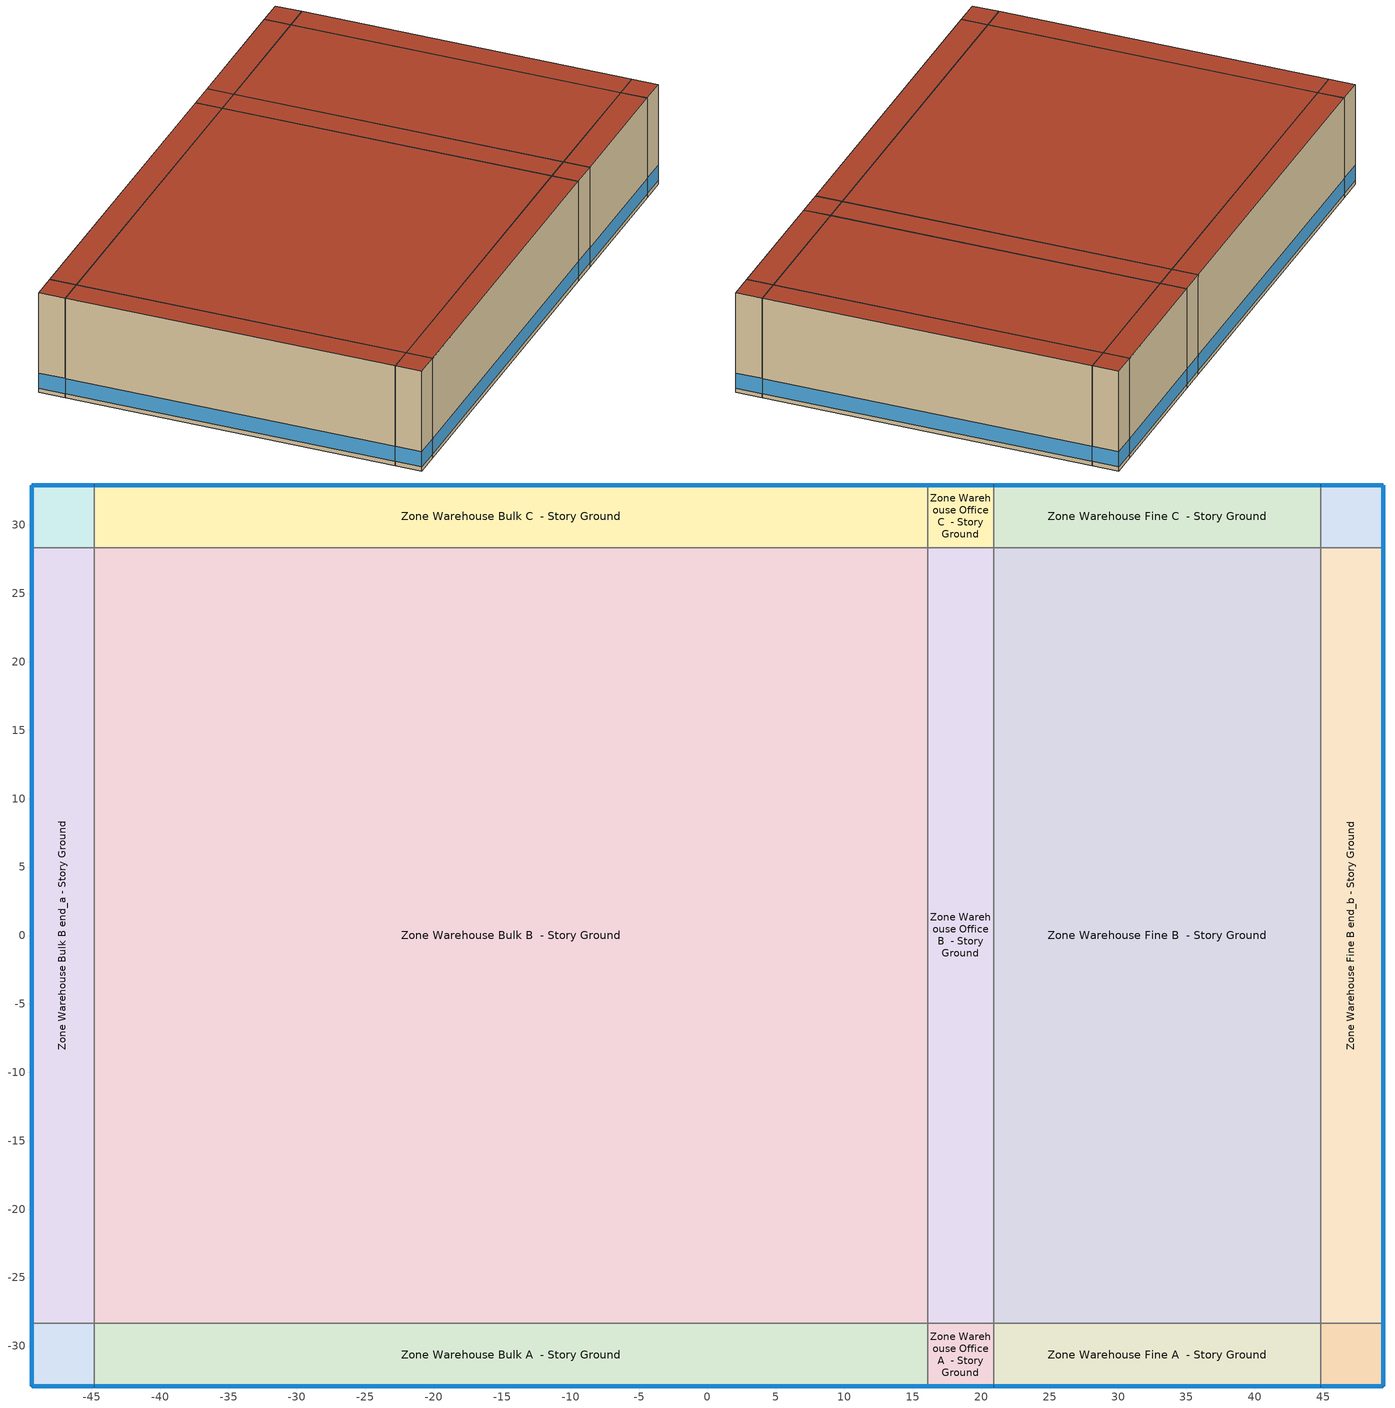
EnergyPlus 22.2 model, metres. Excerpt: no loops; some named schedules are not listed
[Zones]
Zone Warehouse Bulk A  - Story Ground
 floor ground (Foundation F 093 Perim 6089 Area 27839): -44.81,-32.92 -44.81,-28.35 16.08,-28.35 16.08,-32.92 z0
 wall outside (Typical Insulated Exterior Mass Wall R-20.83): -44.81,-32.92 16.08,-32.92 z0:18.29
 wall to Zone Warehouse Bulk A end_a - Story Ground (Typical Interior Wall): -44.81,-28.35 -44.81,-32.92 z0:18.29
 wall to Zone Warehouse Bulk B  - Story Ground (Typical Interior Wall): 16.08,-28.35 -44.81,-28.35 z0:18.29
 wall to Zone Warehouse Office A  - Story Ground (Typical Interior Wall): 16.08,-32.92 16.08,-28.35 z0:18.29
 window (U 0.38 SHGC 0.45 Simple Glazing Window U-0.38 SHGC 0.45): -44.79,-32.92 16.05,-32.92 z0.76:3.51
 roof outside (Typical Insulated Metal Building Roof R-27.03): 16.08,-32.92 16.08,-28.35 -44.81,-28.35 -44.81,-32.92 z18.29
Zone Warehouse Bulk A end_a - Story Ground
 floor ground (Foundation F 093 Perim 914 Area 209): -49.38,-32.92 -49.38,-28.35 -44.81,-28.35 -44.81,-32.92 z0
 wall outside (Typical Insulated Exterior Mass Wall R-20.83): -49.38,-28.35 -49.38,-32.92 -44.81,-32.92 z0:18.29
 wall to Zone Warehouse Bulk B end_a - Story Ground (Typical Interior Wall): -44.81,-28.35 -49.38,-28.35 z0:18.29
 window (U 0.38 SHGC 0.45 Simple Glazing Window U-0.38 SHGC 0.45): -49.38,-28.38 -49.38,-32.9 / -49.36,-32.92 -44.84,-32.92 z0.76:3.54
 roof outside (Typical Insulated Metal Building Roof R-27.03): -44.81,-32.92 -44.81,-28.35 -49.38,-28.35 -49.38,-32.92 z18.29
Zone Warehouse Bulk B  - Story Ground
 floor ground (Foundation F 093 Perim 0 Area 345251): -44.81,-28.35 -44.81,28.35 16.08,28.35 16.08,-28.35 z0
 wall to Zone Warehouse Bulk B end_a - Story Ground (Typical Interior Wall): -44.81,28.35 -44.81,-28.35 z0:18.29
 wall to Zone Warehouse Bulk C  - Story Ground (Typical Interior Wall): 16.08,28.35 -44.81,28.35 z0:18.29
 wall to Zone Warehouse Office B  - Story Ground (Typical Interior Wall): 16.08,-28.35 16.08,28.35 z0:18.29
 roof outside (Typical Insulated Metal Building Roof R-27.03): 16.08,-28.35 16.08,28.35 -44.81,28.35 -44.81,-28.35 z18.29
Zone Warehouse Bulk B end_a - Story Ground
 floor ground (Foundation F 093 Perim 567 Area 25923): -49.38,-28.35 -49.38,28.35 -44.81,28.35 -44.81,-28.35 z0
 wall outside (Typical Insulated Exterior Mass Wall R-20.83): -49.38,28.35 -49.38,-28.35 z0:18.29
 wall to Zone Warehouse Bulk C end_a - Story Ground (Typical Interior Wall): -44.81,28.35 -49.38,28.35 z0:18.29
 window (U 0.38 SHGC 0.45 Simple Glazing Window U-0.38 SHGC 0.45): -49.38,28.32 -49.38,-28.32 z0.76:3.51
 roof outside (Typical Insulated Metal Building Roof R-27.03): -44.81,-28.35 -44.81,28.35 -49.38,28.35 -49.38,-28.35 z18.29
Zone Warehouse Bulk C  - Story Ground
 floor ground (Foundation F 093 Perim 6089 Area 27839): -44.81,28.35 -44.81,32.92 16.08,32.92 16.08,28.35 z0
 wall outside (Typical Insulated Exterior Mass Wall R-20.83): 16.08,32.92 -44.81,32.92 z0:18.29
 wall to Zone Warehouse Bulk C end_a - Story Ground (Typical Interior Wall): -44.81,32.92 -44.81,28.35 z0:18.29
 wall to Zone Warehouse Office C  - Story Ground (Typical Interior Wall): 16.08,28.35 16.08,32.92 z0:18.29
 window (U 0.38 SHGC 0.45 Simple Glazing Window U-0.38 SHGC 0.45): 16.05,32.92 -44.79,32.92 z0.76:3.51
 roof outside (Typical Insulated Metal Building Roof R-27.03): 16.08,28.35 16.08,32.92 -44.81,32.92 -44.81,28.35 z18.29
Zone Warehouse Bulk C end_a - Story Ground
 floor ground (Foundation F 093 Perim 914 Area 209): -49.38,28.35 -49.38,32.92 -44.81,32.92 -44.81,28.35 z0
 wall outside (Typical Insulated Exterior Mass Wall R-20.83): -44.81,32.92 -49.38,32.92 -49.38,28.35 z0:18.29
 window (U 0.38 SHGC 0.45 Simple Glazing Window U-0.38 SHGC 0.45): -49.38,32.9 -49.38,28.38 / -44.84,32.92 -49.36,32.92 z0.76:3.54
 roof outside (Typical Insulated Metal Building Roof R-27.03): -44.81,28.35 -44.81,32.92 -49.38,32.92 -49.38,28.35 z18.29
Zone Warehouse Fine A  - Story Ground
 floor ground (Foundation F 093 Perim 2389 Area 10924): 20.92,-32.92 20.92,-28.35 44.81,-28.35 44.81,-32.92 z0
 wall outside (Typical Insulated Exterior Mass Wall R-20.83): 20.92,-32.92 44.81,-32.92 z0:18.29
 wall to Zone Warehouse Office A  - Story Ground (Typical Interior Wall): 20.92,-28.35 20.92,-32.92 z0:18.29
 wall to Zone Warehouse Fine B  - Story Ground (Typical Interior Wall): 44.81,-28.35 20.92,-28.35 z0:18.29
 wall to Zone Warehouse Fine A end_b - Story Ground (Typical Interior Wall): 44.81,-32.92 44.81,-28.35 z0:18.29
 window (U 0.38 SHGC 0.45 Simple Glazing Window U-0.38 SHGC 0.45): 20.94,-32.92 44.79,-32.92 z0.76:3.51
 roof outside (Typical Insulated Metal Building Roof R-27.03): 44.81,-32.92 44.81,-28.35 20.92,-28.35 20.92,-32.92 z18.29
Zone Warehouse Fine A end_b - Story Ground
 floor ground (Foundation F 093 Perim 914 Area 209): 44.81,-32.92 44.81,-28.35 49.38,-28.35 49.38,-32.92 z0
 wall outside (Typical Insulated Exterior Mass Wall R-20.83): 44.81,-32.92 49.38,-32.92 49.38,-28.35 z0:18.29
 wall to Zone Warehouse Fine B end_b - Story Ground (Typical Interior Wall): 49.38,-28.35 44.81,-28.35 z0:18.29
 window (U 0.38 SHGC 0.45 Simple Glazing Window U-0.38 SHGC 0.45): 49.38,-32.9 49.38,-28.38 / 44.84,-32.92 49.36,-32.92 z0.76:3.54
 roof outside (Typical Insulated Metal Building Roof R-27.03): 49.38,-32.92 49.38,-28.35 44.81,-28.35 44.81,-32.92 z18.29
Zone Warehouse Fine B  - Story Ground
 floor ground (Foundation F 093 Perim 0 Area 135471): 20.92,-28.35 20.92,28.35 44.81,28.35 44.81,-28.35 z0
 wall to Zone Warehouse Office B  - Story Ground (Typical Interior Wall): 20.92,28.35 20.92,-28.35 z0:18.29
 wall to Zone Warehouse Fine C  - Story Ground (Typical Interior Wall): 44.81,28.35 20.92,28.35 z0:18.29
 wall to Zone Warehouse Fine B end_b - Story Ground (Typical Interior Wall): 44.81,-28.35 44.81,28.35 z0:18.29
 roof outside (Typical Insulated Metal Building Roof R-27.03): 44.81,-28.35 44.81,28.35 20.92,28.35 20.92,-28.35 z18.29
Zone Warehouse Fine B end_b - Story Ground
 floor ground (Foundation F 093 Perim 567 Area 25923): 44.81,-28.35 44.81,28.35 49.38,28.35 49.38,-28.35 z0
 wall outside (Typical Insulated Exterior Mass Wall R-20.83): 49.38,-28.35 49.38,28.35 z0:18.29
 wall to Zone Warehouse Fine C end_b - Story Ground (Typical Interior Wall): 49.38,28.35 44.81,28.35 z0:18.29
 window (U 0.38 SHGC 0.45 Simple Glazing Window U-0.38 SHGC 0.45): 49.38,-28.32 49.38,28.32 z0.76:3.51
 roof outside (Typical Insulated Metal Building Roof R-27.03): 49.38,-28.35 49.38,28.35 44.81,28.35 44.81,-28.35 z18.29
Zone Warehouse Fine C  - Story Ground
 floor ground (Foundation F 093 Perim 2389 Area 10924): 20.92,28.35 20.92,32.92 44.81,32.92 44.81,28.35 z0
 wall outside (Typical Insulated Exterior Mass Wall R-20.83): 44.81,32.92 20.92,32.92 z0:18.29
 wall to Zone Warehouse Office C  - Story Ground (Typical Interior Wall): 20.92,32.92 20.92,28.35 z0:18.29
 wall to Zone Warehouse Fine C end_b - Story Ground (Typical Interior Wall): 44.81,28.35 44.81,32.92 z0:18.29
 window (U 0.38 SHGC 0.45 Simple Glazing Window U-0.38 SHGC 0.45): 44.79,32.92 20.94,32.92 z0.76:3.51
 roof outside (Typical Insulated Metal Building Roof R-27.03): 44.81,28.35 44.81,32.92 20.92,32.92 20.92,28.35 z18.29
Zone Warehouse Fine C end_b - Story Ground
 floor ground (Foundation F 093 Perim 914 Area 209): 44.81,28.35 44.81,32.92 49.38,32.92 49.38,28.35 z0
 wall outside (Typical Insulated Exterior Mass Wall R-20.83): 49.38,28.35 49.38,32.92 44.81,32.92 z0:18.29
 window (U 0.38 SHGC 0.45 Simple Glazing Window U-0.38 SHGC 0.45): 49.36,32.92 44.84,32.92 / 49.38,28.38 49.38,32.9 z0.76:3.54
 roof outside (Typical Insulated Metal Building Roof R-27.03): 49.38,28.35 49.38,32.92 44.81,32.92 44.81,28.35 z18.29
Zone Warehouse Office A  - Story Ground
 floor ground (Foundation F 093 Perim 484 Area 2213): 16.08,-32.92 16.08,-28.35 20.92,-28.35 20.92,-32.92 z0
 wall outside (Typical Insulated Exterior Mass Wall R-20.83): 16.08,-32.92 20.92,-32.92 z0:18.29
 wall to Zone Warehouse Office B  - Story Ground (Typical Interior Wall): 20.92,-28.35 16.08,-28.35 z0:18.29
 window (U 0.38 SHGC 0.45 Simple Glazing Window U-0.38 SHGC 0.45): 16.1,-32.92 20.89,-32.92 z0.76:3.53
 roof outside (Typical Insulated Metal Building Roof R-27.03): 20.92,-32.92 20.92,-28.35 16.08,-28.35 16.08,-32.92 z18.29
Zone Warehouse Office B  - Story Ground
 floor ground (Foundation F 093 Perim 0 Area 2744): 16.08,-28.35 16.08,28.35 20.92,28.35 20.92,-28.35 z0
 wall to Zone Warehouse Office C  - Story Ground (Typical Interior Wall): 20.92,28.35 16.08,28.35 z0:18.29
 roof outside (Typical Insulated Metal Building Roof R-27.03): 20.92,-28.35 20.92,28.35 16.08,28.35 16.08,-28.35 z18.29
Zone Warehouse Office C  - Story Ground
 floor ground (Foundation F 093 Perim 484 Area 2213): 16.08,28.35 16.08,32.92 20.92,32.92 20.92,28.35 z0
 wall outside (Typical Insulated Exterior Mass Wall R-20.83): 20.92,32.92 16.08,32.92 z0:18.29
 window (U 0.38 SHGC 0.45 Simple Glazing Window U-0.38 SHGC 0.45): 20.89,32.92 16.1,32.92 z0.76:3.53
 roof outside (Typical Insulated Metal Building Roof R-27.03): 20.92,28.35 20.92,32.92 16.08,32.92 16.08,28.35 z18.29
[Building]
90.1-2016|Warehouse: North Axis {deg}=0; Terrain=Urban; Loads Convergence Tolerance Value {W}=0.04; Temperature Convergence Tolerance Value {deltaC}=0.2; Solar Distribution=FullInteriorAndExterior; Maximum Number of Warmup Days=25; Minimum Number of Warmup Days=6
[Site:Location]
Kodiak Airport: Latitude {deg}=57.75; Longitude {deg}=-152.5; Time Zone {hr}=-9; Elevation {m}=5
[Site:GroundTemperature:FCfactorMethod]
January Ground Temperature {C}=-3.1; February Ground Temperature {C}=-17.7; March Ground Temperature {C}=-19.3; April Ground Temperature {C}=-17.6; May Ground Temperature {C}=-15.4; June Ground Temperature {C}=-10.3; July Ground Temperature {C}=0.7; August Ground Temperature {C}=10.6; September Ground Temperature {C}=16; October Ground Temperature {C}=16.9; November Ground Temperature {C}=14.2; December Ground Temperature {C}=6.7
[Site:WaterMainsTemperature]
Calculation Method=Correlation; Annual Average Outdoor Air Temperature {C}=-1.525; Maximum Difference In Monthly Average Outdoor Air Temperatures {deltaC}=36.2
[SizingPeriod:DesignDay] Day of Month=21; Dry-Bulb Temperature Range Modifier Type=DefaultMultipliers; Humidity Condition Type=Wetbulb; Barometric Pressure {Pa}=100917; Rain Indicator=No; Snow Indicator=No; Daylight Saving Time Indicator=No; Begin Environment Reset Mode=FullResetAtBeginEnvironment
Name | Month | Day Type | Maximum Dry-Bulb Temperature {C} | Daily Dry-Bulb Temperature Range {deltaC} | Wetbulb or DewPoint at Maximum Dry-Bulb {C} | Wind Speed {m/s} | Wind Direction {deg} | Solar Model Indicator | ASHRAE Clear Sky Optical Depth for Beam Irradiance (taub) | ASHRAE Clear Sky Optical Depth for Diffuse Irradiance (taud) | Sky Clearness
Kodiak Ann Clg .4% Condns DB=>MWB | 8 | SummerDesignDay | 20.3 | 6.3 | 14.1 | 5 | 320 | ASHRAETau | 0.322 | 2.497
Kodiak Ann Clg .4% Condns WB=>MDB | 8 | SummerDesignDay | 18.9 | 6.3 | 15 | 5 | 320 | ASHRAETau | 0.322 | 2.497
Kodiak Ann Htg 99.6% Condns DB | 1 | WinterDesignDay | -12.8 | 0 | -12.8 | 5.6 | 290 | ASHRAEClearSky |  |  | 0
Kodiak April .4% Condns DB=>MCWB | 4 | SummerDesignDay | 12.9 | 5.4 | 7 | 5 | 320 | ASHRAETau | 0.323 | 2.439
[Material] Thermal Absorptance=0.9
Name | Roughness | Thickness {m} | Conductivity {W/m-K} | Density {kg/m3} | Specific Heat {J/kg-K} | Solar Absorptance | Visible Absorptance
1/2IN Gypsum | Smooth | 0.0127 | 0.16 | 784.9 | 830 | 0.4 | 0.4
1IN Stucco | Smooth | 0.0253 | 0.6918 | 1858 | 837 | 0.7 | 0.92
8IN CONCRETE HW RefBldg | Rough | 0.2032 | 1.311 | 2240 | 836.8 | 0.7 | 0.7
G01 13mm gypsum board | Smooth | 0.0127 | 0.16 | 800 | 1090 | 0.7 | 0.5
Metal Roof Surface | Smooth | 0.0008 | 45.28 | 7824 | 500 | 0.7 | 0.7
Std Wood 6inch 2 | MediumSmooth | 0.15 | 0.12 | 540 | 1210 | 0.7 | 0.7
[Material:NoMass] Roughness=Smooth; Thermal Absorptance=0.9; Solar Absorptance=0.7; Visible Absorptance=0.7
Name | Thermal Resistance {m2-K/W}
Typical Insulation R-18.44 | 3.24833
Typical Insulation R-26.25 | 4.62235
[WindowMaterial:SimpleGlazingSystem]
U 0.38 SHGC 0.45 Simple Glazing U-0.38 SHGC 0.45: U-Factor {W/m2-K}=2.15774; Solar Heat Gain Coefficient=0.45
[Construction]
InteriorFurnishings 2: Std Wood 6inch 2
Typical Insulated Exterior Mass Wall R-20.83: 1IN Stucco, 8IN CONCRETE HW RefBldg, Typical Insulation R-18.44, 1/2IN Gypsum
Typical Insulated Metal Building Roof R-27.03: Metal Roof Surface, Typical Insulation R-26.25
Typical Interior Wall: G01 13mm gypsum board, G01 13mm gypsum board
U 0.38 SHGC 0.45 Simple Glazing Window U-0.38 SHGC 0.45: U 0.38 SHGC 0.45 Simple Glazing U-0.38 SHGC 0.45
[Construction:FfactorGroundFloor] F-Factor {W/m-K}=0.934597
Name | Area {m2} | PerimeterExposed {m}
Foundation F 093 Perim 0 Area 135471 | 1354.71 | 0
Foundation F 093 Perim 0 Area 2744 | 274.405 | 0
Foundation F 093 Perim 0 Area 345251 | 3452.51 | 0
Foundation F 093 Perim 2389 Area 10924 | 109.237 | 23.8925
Foundation F 093 Perim 484 Area 2213 | 22.1265 | 4.83956
Foundation F 093 Perim 567 Area 25923 | 259.234 | 56.7003
Foundation F 093 Perim 6089 Area 27839 | 278.391 | 60.8904
Foundation F 093 Perim 914 Area 209 | 20.9032 | 9.144
[Zone] Multiplier=1; Part of Total Floor Area=Yes
Zone Warehouse Bulk A  - Story Ground; Zone Warehouse Bulk A end_a - Story Ground; Zone Warehouse Bulk B  - Story Ground; Zone Warehouse Bulk B end_a - Story Ground; Zone Warehouse Bulk C  - Story Ground; Zone Warehouse Bulk C end_a - Story Ground; Zone Warehouse Fine A  - Story Ground; Zone Warehouse Fine A end_b - Story Ground; Zone Warehouse Fine B  - Story Ground; Zone Warehouse Fine B end_b - Story Ground; Zone Warehouse Fine C  - Story Ground; Zone Warehouse Fine C end_b - Story Ground; Zone Warehouse Office A  - Story Ground; Zone Warehouse Office B  - Story Ground; Zone Warehouse Office C  - Story Ground
[Space]
Name | Zone | Space Type
Warehouse Bulk A  - Story Ground | Zone Warehouse Bulk A  - Story Ground | Warehouse Bulk - 90.1-2016
Warehouse Bulk A end_a - Story Ground | Zone Warehouse Bulk A end_a - Story Ground | Warehouse Bulk - 90.1-2016
Warehouse Bulk B  - Story Ground | Zone Warehouse Bulk B  - Story Ground | Warehouse Bulk - 90.1-2016
Warehouse Bulk B end_a - Story Ground | Zone Warehouse Bulk B end_a - Story Ground | Warehouse Bulk - 90.1-2016
Warehouse Bulk C  - Story Ground | Zone Warehouse Bulk C  - Story Ground | Warehouse Bulk - 90.1-2016
Warehouse Bulk C end_a - Story Ground | Zone Warehouse Bulk C end_a - Story Ground | Warehouse Bulk - 90.1-2016
Warehouse Fine A  - Story Ground | Zone Warehouse Fine A  - Story Ground | Warehouse Fine - 90.1-2016
Warehouse Fine A end_b - Story Ground | Zone Warehouse Fine A end_b - Story Ground | Warehouse Fine - 90.1-2016
Warehouse Fine B  - Story Ground | Zone Warehouse Fine B  - Story Ground | Warehouse Fine - 90.1-2016
Warehouse Fine B end_b - Story Ground | Zone Warehouse Fine B end_b - Story Ground | Warehouse Fine - 90.1-2016
Warehouse Fine C  - Story Ground | Zone Warehouse Fine C  - Story Ground | Warehouse Fine - 90.1-2016
Warehouse Fine C end_b - Story Ground | Zone Warehouse Fine C end_b - Story Ground | Warehouse Fine - 90.1-2016
Warehouse Office A  - Story Ground | Zone Warehouse Office A  - Story Ground | Warehouse Office - 90.1-2016
Warehouse Office B  - Story Ground | Zone Warehouse Office B  - Story Ground | Warehouse Office - 90.1-2016
Warehouse Office C  - Story Ground | Zone Warehouse Office C  - Story Ground | Warehouse Office - 90.1-2016
[SpaceList]
Warehouse Bulk - 90.1-2016: Warehouse Bulk A end_a - Story Ground, Warehouse Bulk B end_a - Story Ground, Warehouse Bulk C end_a - Story Ground, Warehouse Bulk A  - Story Ground, Warehouse Bulk C  - Story Ground, Warehouse Bulk B  - Story Ground
Warehouse Fine - 90.1-2016: Warehouse Fine A end_b - Story Ground, Warehouse Fine C end_b - Story Ground, Warehouse Fine A  - Story Ground, Warehouse Fine B  - Story Ground, Warehouse Fine B end_b - Story Ground, Warehouse Fine C  - Story Ground
Warehouse Office - 90.1-2016: Warehouse Office C  - Story Ground, Warehouse Office A  - Story Ground, Warehouse Office B  - Story Ground
[Lights] Design Level Calculation Method=Watts/Area; Return Air Fraction=0; Fraction Visible=0.18; Fraction Replaceable=1
Name | Zone or ZoneList or Space or SpaceList | Schedule | Watts per Zone Floor Area {W/m2} | Fraction Radiant
Warehouse Bulk Lights | Warehouse Bulk - 90.1-2016 | Warehouse BLDG_LIGHT_STORAGE_SCH | 3.76737 | 0.42
Warehouse Fine Lights | Warehouse Fine - 90.1-2016 | Warehouse BLDG_LIGHT_STORAGE_SCH | 7.4271 | 0.42
Warehouse Office Lights | Warehouse Office - 90.1-2016 | Warehouse BLDG_LIGHT_OFFICE_SCH_2013 | 8.50349 | 0.37
[ElectricEquipment] Design Level Calculation Method=Watts/Area
Name | Zone or ZoneList or Space or SpaceList | Schedule | Watts per Zone Floor Area {W/m2} | Fraction Lost | Fraction Latent | Fraction Radiant
Electric Equipment 2 | Warehouse Bulk - 90.1-2016 | Warehouse Bldg Equip | 18 | 0.95
Warehouse Bulk Elec Equip | Warehouse Bulk - 90.1-2016 | Warehouse Bldg Equip | 2.55842 | 0 | 0 | 0.5
Electric Equipment 1 | Warehouse Office - 90.1-2016 | Warehouse Office_Plug_SCH_2013 | 15 | 0.95
Warehouse Office Elec Equip | Warehouse Office - 90.1-2016 | Warehouse Office_Plug_SCH_2013 | 8.07293 | 0 | 0 | 0.5
[ZoneInfiltration:DesignFlowRate] Schedule=Always On Discrete; Design Flow Rate Calculation Method=Flow/ExteriorArea; Constant Term Coefficient=0; Temperature Term Coefficient=0; Velocity Term Coefficient=0.224; Velocity Squared Term Coefficient=0
Name | Zone or ZoneList or Space or SpaceList | Flow Rate per Exterior Surface Area {m3/s-m2}
Warehouse Bulk A  - Story Ground Infiltration | Warehouse Bulk A  - Story Ground | 0.000455659
Warehouse Bulk A end_a - Story Ground Infiltration | Warehouse Bulk A end_a - Story Ground | 0.000506287
Warehouse Bulk B end_a - Story Ground Infiltration | Warehouse Bulk B end_a - Story Ground | 0.000455659
Warehouse Bulk C  - Story Ground Infiltration | Warehouse Bulk C  - Story Ground | 0.000455659
Warehouse Bulk C end_a - Story Ground Infiltration | Warehouse Bulk C end_a - Story Ground | 0.000506287
Warehouse Fine A  - Story Ground Infiltration | Warehouse Fine A  - Story Ground | 0.000455659
Warehouse Fine A end_b - Story Ground Infiltration | Warehouse Fine A end_b - Story Ground | 0.000506287
Warehouse Fine B end_b - Story Ground Infiltration | Warehouse Fine B end_b - Story Ground | 0.000455659
Warehouse Fine C  - Story Ground Infiltration | Warehouse Fine C  - Story Ground | 0.000455659
Warehouse Fine C end_b - Story Ground Infiltration | Warehouse Fine C end_b - Story Ground | 0.000506287
Warehouse Office A  - Story Ground Infiltration | Warehouse Office A  - Story Ground | 0.000455659
Warehouse Office C  - Story Ground Infiltration | Warehouse Office C  - Story Ground | 0.000455659
[Daylighting:Controls] Lighting Control Type=Stepped; Minimum Input Power Fraction for Continuous or ContinuousOff Dimming Control=0.3; Minimum Light Output Fraction for Continuous or ContinuousOff Dimming Control=0.2; Number of Stepped Control Steps=3; Probability Lighting will be Reset When Needed in Manual Stepped Control=1; Glare Calculation Azimuth Angle of View Direction Clockwise from Zone y-Axis {deg}=-0; Maximum Allowable Discomfort Glare Index=22
Name | Zone or Space | Glare Calculation Daylighting Reference Point | Daylighting Reference Point Name 1 | Fraction of Lights Controlled by Reference Point 1 | Illuminance Setpoint at Reference Point 1 {lux} | Daylighting Reference Point Name 2 | Fraction of Lights Controlled by Reference Point 2 | Illuminance Setpoint at Reference Point 2 {lux}
Zone Warehouse Bulk A  - Story Ground DaylightingControls | Zone Warehouse Bulk A  - Story Ground | Warehouse Bulk A  - Story Ground Daylt Sensor 1 | Warehouse Bulk A  - Story Ground Daylt Sensor 1 | 0.767 | 215 | Warehouse Bulk A  - Story Ground Daylt Sensor 2 | 0.232 | 215
Zone Warehouse Bulk B end_a - Story Ground DaylightingControls | Zone Warehouse Bulk B end_a - Story Ground | Warehouse Bulk B end_a - Story Ground Daylt Sensor 1 | Warehouse Bulk B end_a - Story Ground Daylt Sensor 1 | 0.767 | 215 | Warehouse Bulk B end_a - Story Ground Daylt Sensor 2 | 0.232 | 215
Zone Warehouse Bulk C  - Story Ground DaylightingControls | Zone Warehouse Bulk C  - Story Ground | Warehouse Bulk C  - Story Ground Daylt Sensor 1 | Warehouse Bulk C  - Story Ground Daylt Sensor 1 | 0.767 | 215 | Warehouse Bulk C  - Story Ground Daylt Sensor 2 | 0.232 | 215
Zone Warehouse Fine A  - Story Ground DaylightingControls | Zone Warehouse Fine A  - Story Ground | Warehouse Fine A  - Story Ground Daylt Sensor 1 | Warehouse Fine A  - Story Ground Daylt Sensor 1 | 0.768 | 323 | Warehouse Fine A  - Story Ground Daylt Sensor 2 | 0.231 | 323
Zone Warehouse Fine B end_b - Story Ground DaylightingControls | Zone Warehouse Fine B end_b - Story Ground | Warehouse Fine B end_b - Story Ground Daylt Sensor 1 | Warehouse Fine B end_b - Story Ground Daylt Sensor 1 | 0.767 | 323 | Warehouse Fine B end_b - Story Ground Daylt Sensor 2 | 0.232 | 323
Zone Warehouse Fine C  - Story Ground DaylightingControls | Zone Warehouse Fine C  - Story Ground | Warehouse Fine C  - Story Ground Daylt Sensor 1 | Warehouse Fine C  - Story Ground Daylt Sensor 1 | 0.768 | 323 | Warehouse Fine C  - Story Ground Daylt Sensor 2 | 0.231 | 323
[InternalMass] Construction=InteriorFurnishings 2
Name | Zone or ZoneList | Space or SpaceList | Surface Area {m2}
Warehouse Fine A  - Story Ground Mass | Zone Warehouse Fine A  - Story Ground | Warehouse Fine A  - Story Ground | 218.473
Warehouse Fine A end_b - Story Ground Mass | Zone Warehouse Fine A end_b - Story Ground | Warehouse Fine A end_b - Story Ground | 41.8064
Warehouse Fine B  - Story Ground Mass | Zone Warehouse Fine B  - Story Ground | Warehouse Fine B  - Story Ground | 2709.43
Warehouse Fine B end_b - Story Ground Mass | Zone Warehouse Fine B end_b - Story Ground | Warehouse Fine B end_b - Story Ground | 518.468
Warehouse Fine C  - Story Ground Mass | Zone Warehouse Fine C  - Story Ground | Warehouse Fine C  - Story Ground | 218.473
Warehouse Fine C end_b - Story Ground Mass | Zone Warehouse Fine C end_b - Story Ground | Warehouse Fine C end_b - Story Ground | 41.8064
Warehouse Office A  - Story Ground Mass | Zone Warehouse Office A  - Story Ground | Warehouse Office A  - Story Ground | 44.2529
Warehouse Office B  - Story Ground Mass | Zone Warehouse Office B  - Story Ground | Warehouse Office B  - Story Ground | 548.809
Warehouse Office C  - Story Ground Mass | Zone Warehouse Office C  - Story Ground | Warehouse Office C  - Story Ground | 44.2529
[People]
Warehouse Office People: Zone or ZoneList or Space or SpaceList=Warehouse Office - 90.1-2016; Number of People Schedule=Warehouse BLDG_OCC_SCH; Number of People Calculation Method=People/Area; People per Floor Area {person/m2}=0.0210973; Fraction Radiant=0.3; Activity Level Schedule=Warehouse Office Activity Schedule; Enable ASHRAE 55 Comfort Warnings=Yes; Work Efficiency Schedule=Work Efficiency Schedule; Clothing Insulation Schedule=Clothing Schedule; Air Velocity Schedule=Air Velocity Schedule; Thermal Comfort Model 1 Type=Fanger; Thermal Comfort Model 2 Type=AdaptiveASH55
[Exterior:Lights] Control Option=AstronomicalClock
Name | Schedule | Design Level {W}
NonDimming Exterior Lights Def | OfficeSmall Exterior_lighting_schedule_a | 50.7
Occ Sensing Exterior Lights Def | OfficeSmall Exterior_lighting_schedule_b | 861.3
[Schedule:Day:Interval]
Warehouse BLDG_LIGHT_STORAGE_SCH Default: Average, 24:00, 0.1
Warehouse BLDG_LIGHT_STORAGE_SCH Sat|Wkdy Day; autogen Schedule Rule 18 1_day_sch: Average, 06:30, 0.1, 06:40, 0.183333, 06:50, 0.266667, 07:00, 0.35, 07:10, 0.433333, 07:20, 0.516667, 07:30, 0.6, 07:40, 0.625, 07:50, 0.65, 08:00, 0.675, 08:09, 0.7, 08:19, 0.725, 08:29, 0.75, 08:30, 0.75, 08:39, 0.766667, 08:49, 0.783333, 08:59, 0.8, 09:09, 0.816667, 09:19, 0.833333, 09:29, 0.85, 09:30, 0.85, 15:30, 0.85, 15:39, 0.833333, 15:49, 0.816667, 15:59, 0.8, 16:09, 0.783333, 16:19, 0.766667, 16:30, 0.75, 16:40, 0.725, 16:50, 0.7, 17:00, 0.675, 17:10, 0.65, 17:20, 0.625, 17:30, 0.6, 17:40, 0.516667, 17:50, 0.433333, 18:00, 0.35, 18:10, 0.266667, 18:20, 0.183333, 18:30, 0.1, 24:00, 0.1
Schedule Day 180: No, 01:00, 0.0153849, 02:00, 0.0307695, 03:00, 0.046154, 04:00, 0.0615386, 05:00, 0.0769232, 06:00, 0, 07:00, 0, 08:00, 0, 09:00, 0, 10:00, 0, 11:00, 0, 12:00, 0, 13:00, 0, 14:00, 0, 15:00, 0, 16:00, 0, 17:00, 0, 18:00, 0, 19:00, 0, 20:00, 0, 21:00, 0, 22:00, 0, 23:00, 0, 24:00, 0
Schedule Day 181; Schedule Day 182; Schedule Day 183; Schedule Day 184; Schedule Day 185; Schedule Day 186; Schedule Day 141; Schedule Day 142; Schedule Day 143; Schedule Day 144; Schedule Day 145; Schedule Day 146; Schedule Day 149; Schedule Day 150; Schedule Day 151; Schedule Day 152; Schedule Day 153; Schedule Day 154; Schedule Day 220; Schedule Day 221; Schedule Day 222; Schedule Day 223; Schedule Day 224; Schedule Day 225; Schedule Day 226: No, 01:00, 0, 02:00, 0, 03:00, 0, 04:00, 0, 05:00, 0, 06:00, 0, 07:00, 0, 08:00, 0, 09:00, 0, 10:00, 0, 11:00, 0, 12:00, 0, 13:00, 0, 14:00, 0, 15:00, 0, 16:00, 0, 17:00, 0, 18:00, 0, 19:00, 0, 20:00, 0, 21:00, 0, 22:00, 0, 23:00, 0, 24:00, 0
Schedule Day 187: No, 01:00, 0.0153849, 02:00, 0.0307695, 03:00, 0.046154, 04:00, 0.0615386, 05:00, 0.0769232, 06:00, 0.0923077, 07:00, 0.35, 08:00, 0.675, 09:00, 0.801667, 10:00, 0.85, 11:00, 0.85, 12:00, 0.85, 13:00, 0.85, 14:00, 0.85, 15:00, 0.85, 16:00, 0.798333, 17:00, 0.675, 18:00, 0.35, 19:00, 0.1, 20:00, 0.1, 21:00, 0.1, 22:00, 0.1, 23:00, 0.1, 24:00, 0.1
Warehouse BLDG_LIGHT_STORAGE_SCH Summer Design Day: No, 24:00, 1
Warehouse BLDG_LIGHT_STORAGE_SCH Winter Design Day: No, 24:00, 0
Warehouse Bldg Equip Sun|Hol Day: Average, 24:00, 0
autogen Warehouse Bldg Equip 1_day_sch; Warehouse Bldg Equip Default: Average, 08:00, 0.25, 12:00, 1, 13:00, 0.25, 17:00, 1, 24:00, 0.25
Schedule Day 140: No, 01:00, 0.0312507, 02:00, 0.0625006, 03:00, 0.0937505, 04:00, 0.125, 05:00, 0.15625, 06:00, 0, 07:00, 0, 08:00, 0, 09:00, 0, 10:00, 0, 11:00, 0, 12:00, 0, 13:00, 0, 14:00, 0, 15:00, 0, 16:00, 0, 17:00, 0, 18:00, 0, 19:00, 0, 20:00, 0, 21:00, 0, 22:00, 0, 23:00, 0, 24:00, 0
Warehouse Bldg Equip Summer Design Day; Warehouse Bldg Equip Winter Design Day: No, 08:00, 0.25, 12:00, 1, 13:00, 0.25, 17:00, 1, 24:00, 0.25
OfficeSmall Exterior_lighting_schedule_a Default; OfficeSmall Exterior_lighting_schedule_a Summer Design Day; OfficeSmall Exterior_lighting_schedule_a Winter Design Day: No, 06:00, 0, 24:00, 1
OfficeSmall Exterior_lighting_schedule_b Default; OfficeSmall Exterior_lighting_schedule_b Summer Design Day; OfficeSmall Exterior_lighting_schedule_b Winter Design Day: No, 06:00, 0.7, 24:00, 1
Schedule Day 148: No, 01:00, 0.7, 02:00, 0.7, 03:00, 0.7, 04:00, 0.7, 05:00, 0.7, 06:00, 0, 07:00, 0, 08:00, 0, 09:00, 0, 10:00, 0, 11:00, 0, 12:00, 0, 13:00, 0, 14:00, 0, 15:00, 0, 16:00, 0, 17:00, 0, 18:00, 0, 19:00, 0, 20:00, 0, 21:00, 0, 22:00, 0, 23:00, 0, 24:00, 0
Schedule Day 155: No, 01:00, 0.7, 02:00, 0.7, 03:00, 0.7, 04:00, 0.7, 05:00, 0.7, 06:00, 0.7, 07:00, 1, 08:00, 1, 09:00, 1, 10:00, 1, 11:00, 1, 12:00, 1, 13:00, 1, 14:00, 1, 15:00, 1, 16:00, 1, 17:00, 1, 18:00, 1, 19:00, 1, 20:00, 1, 21:00, 1, 22:00, 1, 23:00, 1, 24:00, 1
Schedule Day 227: No, 01:00, 0, 02:00, 0, 03:00, 0, 04:00, 0, 05:00, 0, 06:00, 0, 07:00, 1, 08:00, 1, 09:00, 1, 10:00, 1, 11:00, 1, 12:00, 1, 13:00, 1, 14:00, 1, 15:00, 1, 16:00, 1, 17:00, 1, 18:00, 1, 19:00, 1, 20:00, 1, 21:00, 1, 22:00, 1, 23:00, 1, 24:00, 1
[Schedule:Week:Daily]
Warehouse BLDG_LIGHT_STORAGE_SCH Week Rule - Jan1-Mar4: Warehouse BLDG_LIGHT_STORAGE_SCH Default, Warehouse BLDG_LIGHT_STORAGE_SCH Sat|Wkdy Day, Warehouse BLDG_LIGHT_STORAGE_SCH Sat|Wkdy Day, Warehouse BLDG_LIGHT_STORAGE_SCH Sat|Wkdy Day, Warehouse BLDG_LIGHT_STORAGE_SCH Sat|Wkdy Day, Warehouse BLDG_LIGHT_STORAGE_SCH Sat|Wkdy Day, Warehouse BLDG_LIGHT_STORAGE_SCH Sat|Wkdy Day, Warehouse BLDG_LIGHT_STORAGE_SCH Default, Warehouse BLDG_LIGHT_STORAGE_SCH Summer Design Day, Warehouse BLDG_LIGHT_STORAGE_SCH Winter Design Day, Warehouse BLDG_LIGHT_STORAGE_SCH Default, Warehouse BLDG_LIGHT_STORAGE_SCH Default
Warehouse BLDG_LIGHT_STORAGE_SCH Week Rule - Mar5-Apr29; Warehouse BLDG_LIGHT_STORAGE_SCH Week Rule - May14-Dec31: autogen Schedule Rule 18 1_day_sch, Warehouse BLDG_LIGHT_STORAGE_SCH Sat|Wkdy Day, Warehouse BLDG_LIGHT_STORAGE_SCH Sat|Wkdy Day, Warehouse BLDG_LIGHT_STORAGE_SCH Sat|Wkdy Day, Warehouse BLDG_LIGHT_STORAGE_SCH Sat|Wkdy Day, Warehouse BLDG_LIGHT_STORAGE_SCH Sat|Wkdy Day, Warehouse BLDG_LIGHT_STORAGE_SCH Sat|Wkdy Day, Warehouse BLDG_LIGHT_STORAGE_SCH Default, Warehouse BLDG_LIGHT_STORAGE_SCH Summer Design Day, Warehouse BLDG_LIGHT_STORAGE_SCH Winter Design Day, Warehouse BLDG_LIGHT_STORAGE_SCH Default, Warehouse BLDG_LIGHT_STORAGE_SCH Default
Warehouse BLDG_LIGHT_STORAGE_SCH Week Rule - Apr30-May6: autogen Schedule Rule 18 1_day_sch, Warehouse BLDG_LIGHT_STORAGE_SCH Sat|Wkdy Day, Warehouse BLDG_LIGHT_STORAGE_SCH Sat|Wkdy Day, Warehouse BLDG_LIGHT_STORAGE_SCH Sat|Wkdy Day, Schedule Day 180, Schedule Day 181, Schedule Day 182, Warehouse BLDG_LIGHT_STORAGE_SCH Default, Warehouse BLDG_LIGHT_STORAGE_SCH Summer Design Day, Warehouse BLDG_LIGHT_STORAGE_SCH Winter Design Day, Warehouse BLDG_LIGHT_STORAGE_SCH Default, Warehouse BLDG_LIGHT_STORAGE_SCH Default
Warehouse BLDG_LIGHT_STORAGE_SCH Week Rule - May7-May13: Schedule Day 183, Schedule Day 184, Schedule Day 185, Schedule Day 186, Schedule Day 187, Warehouse BLDG_LIGHT_STORAGE_SCH Sat|Wkdy Day, Warehouse BLDG_LIGHT_STORAGE_SCH Sat|Wkdy Day, Warehouse BLDG_LIGHT_STORAGE_SCH Default, Warehouse BLDG_LIGHT_STORAGE_SCH Summer Design Day, Warehouse BLDG_LIGHT_STORAGE_SCH Winter Design Day, Warehouse BLDG_LIGHT_STORAGE_SCH Default, Warehouse BLDG_LIGHT_STORAGE_SCH Default
Warehouse Bldg Equip Week Rule - Jan1-Mar4: Warehouse Bldg Equip Sun|Hol Day, autogen Warehouse Bldg Equip 1_day_sch, Warehouse Bldg Equip Default, Warehouse Bldg Equip Default, Warehouse Bldg Equip Default, Warehouse Bldg Equip Default, Warehouse Bldg Equip Default, Warehouse Bldg Equip Default, Warehouse Bldg Equip Summer Design Day, Warehouse Bldg Equip Winter Design Day, Warehouse Bldg Equip Default, Warehouse Bldg Equip Default
Warehouse Bldg Equip Week Rule - Mar5-Apr29; Warehouse Bldg Equip Week Rule - May14-Dec31: Warehouse Bldg Equip Sun|Hol Day, Warehouse Bldg Equip Default, Warehouse Bldg Equip Default, Warehouse Bldg Equip Default, Warehouse Bldg Equip Default, Warehouse Bldg Equip Default, Warehouse Bldg Equip Default, Warehouse Bldg Equip Default, Warehouse Bldg Equip Summer Design Day, Warehouse Bldg Equip Winter Design Day, Warehouse Bldg Equip Default, Warehouse Bldg Equip Default
Warehouse Bldg Equip Week Rule - Apr30-May6: Warehouse Bldg Equip Sun|Hol Day, Warehouse Bldg Equip Default, Warehouse Bldg Equip Default, Warehouse Bldg Equip Default, Schedule Day 140, Schedule Day 141, Schedule Day 142, Warehouse Bldg Equip Default, Warehouse Bldg Equip Summer Design Day, Warehouse Bldg Equip Winter Design Day, Warehouse Bldg Equip Default, Warehouse Bldg Equip Default
Warehouse Bldg Equip Week Rule - May7-May13: Schedule Day 143, Schedule Day 144, Schedule Day 145, Schedule Day 146, Schedule Day 147, Warehouse Bldg Equip Default, Warehouse Bldg Equip Default, Warehouse Bldg Equip Default, Warehouse Bldg Equip Summer Design Day, Warehouse Bldg Equip Winter Design Day, Warehouse Bldg Equip Default, Warehouse Bldg Equip Default
Warehouse BLDG_LIGHT_OFFICE_SCH_2013 Week Rule - Jan1-Mar4: Warehouse BLDG_LIGHT_OFFICE_SCH_2013 Default, Warehouse BLDG_LIGHT_OFFICE_SCH_2013 Sat|Wkdy Day, Warehouse BLDG_LIGHT_OFFICE_SCH_2013 Sat|Wkdy Day, Warehouse BLDG_LIGHT_OFFICE_SCH_2013 Sat|Wkdy Day, Warehouse BLDG_LIGHT_OFFICE_SCH_2013 Sat|Wkdy Day, Warehouse BLDG_LIGHT_OFFICE_SCH_2013 Sat|Wkdy Day, Warehouse BLDG_LIGHT_OFFICE_SCH_2013 Sat|Wkdy Day, Warehouse BLDG_LIGHT_OFFICE_SCH_2013 Default, Warehouse BLDG_LIGHT_OFFICE_SCH_2013 Summer Design Day, Warehouse BLDG_LIGHT_OFFICE_SCH_2013 Winter Design Day, Warehouse BLDG_LIGHT_OFFICE_SCH_2013 Default, Warehouse BLDG_LIGHT_OFFICE_SCH_2013 Default
Warehouse BLDG_LIGHT_OFFICE_SCH_2013 Week Rule - Mar5-Apr29; Warehouse BLDG_LIGHT_OFFICE_SCH_2013 Week Rule - May14-Dec31: autogen Schedule Rule 25 1_day_sch, Warehouse BLDG_LIGHT_OFFICE_SCH_2013 Sat|Wkdy Day, Warehouse BLDG_LIGHT_OFFICE_SCH_2013 Sat|Wkdy Day, Warehouse BLDG_LIGHT_OFFICE_SCH_2013 Sat|Wkdy Day, Warehouse BLDG_LIGHT_OFFICE_SCH_2013 Sat|Wkdy Day, Warehouse BLDG_LIGHT_OFFICE_SCH_2013 Sat|Wkdy Day, Warehouse BLDG_LIGHT_OFFICE_SCH_2013 Sat|Wkdy Day, Warehouse BLDG_LIGHT_OFFICE_SCH_2013 Default, Warehouse BLDG_LIGHT_OFFICE_SCH_2013 Summer Design Day, Warehouse BLDG_LIGHT_OFFICE_SCH_2013 Winter Design Day, Warehouse BLDG_LIGHT_OFFICE_SCH_2013 Default, Warehouse BLDG_LIGHT_OFFICE_SCH_2013 Default
Warehouse BLDG_LIGHT_OFFICE_SCH_2013 Week Rule - Apr30-May6: autogen Schedule Rule 25 1_day_sch, Warehouse BLDG_LIGHT_OFFICE_SCH_2013 Sat|Wkdy Day, Warehouse BLDG_LIGHT_OFFICE_SCH_2013 Sat|Wkdy Day, Warehouse BLDG_LIGHT_OFFICE_SCH_2013 Sat|Wkdy Day, Schedule Day 260, Schedule Day 261, Schedule Day 262, Warehouse BLDG_LIGHT_OFFICE_SCH_2013 Default, Warehouse BLDG_LIGHT_OFFICE_SCH_2013 Summer Design Day, Warehouse BLDG_LIGHT_OFFICE_SCH_2013 Winter Design Day, Warehouse BLDG_LIGHT_OFFICE_SCH_2013 Default, Warehouse BLDG_LIGHT_OFFICE_SCH_2013 Default
Warehouse BLDG_LIGHT_OFFICE_SCH_2013 Week Rule - May7-May13: Schedule Day 263, Schedule Day 264, Schedule Day 265, Schedule Day 266, Schedule Day 267, Warehouse BLDG_LIGHT_OFFICE_SCH_2013 Sat|Wkdy Day, Warehouse BLDG_LIGHT_OFFICE_SCH_2013 Sat|Wkdy Day, Warehouse BLDG_LIGHT_OFFICE_SCH_2013 Default, Warehouse BLDG_LIGHT_OFFICE_SCH_2013 Summer Design Day, Warehouse BLDG_LIGHT_OFFICE_SCH_2013 Winter Design Day, Warehouse BLDG_LIGHT_OFFICE_SCH_2013 Default, Warehouse BLDG_LIGHT_OFFICE_SCH_2013 Default
Warehouse BLDG_OCC_SCH Week Rule - Jan1-Mar4: Warehouse BLDG_OCC_SCH Default, Warehouse BLDG_OCC_SCH WntrDsn|SmrDsn|Sat|Wkdy Day, Warehouse BLDG_OCC_SCH WntrDsn|SmrDsn|Sat|Wkdy Day, Warehouse BLDG_OCC_SCH WntrDsn|SmrDsn|Sat|Wkdy Day, Warehouse BLDG_OCC_SCH WntrDsn|SmrDsn|Sat|Wkdy Day, Warehouse BLDG_OCC_SCH WntrDsn|SmrDsn|Sat|Wkdy Day, Warehouse BLDG_OCC_SCH WntrDsn|SmrDsn|Sat|Wkdy Day, Warehouse BLDG_OCC_SCH Default, Warehouse BLDG_OCC_SCH Summer Design Day, Warehouse BLDG_OCC_SCH Winter Design Day, Warehouse BLDG_OCC_SCH Default, Warehouse BLDG_OCC_SCH Default
Warehouse BLDG_OCC_SCH Week Rule - Mar5-Dec31: autogen Schedule Rule 17 1_day_sch, Warehouse BLDG_OCC_SCH WntrDsn|SmrDsn|Sat|Wkdy Day, Warehouse BLDG_OCC_SCH WntrDsn|SmrDsn|Sat|Wkdy Day, Warehouse BLDG_OCC_SCH WntrDsn|SmrDsn|Sat|Wkdy Day, Warehouse BLDG_OCC_SCH WntrDsn|SmrDsn|Sat|Wkdy Day, Warehouse BLDG_OCC_SCH WntrDsn|SmrDsn|Sat|Wkdy Day, Warehouse BLDG_OCC_SCH WntrDsn|SmrDsn|Sat|Wkdy Day, Warehouse BLDG_OCC_SCH Default, Warehouse BLDG_OCC_SCH Summer Design Day, Warehouse BLDG_OCC_SCH Winter Design Day, Warehouse BLDG_OCC_SCH Default, Warehouse BLDG_OCC_SCH Default
Warehouse Office Activity Schedule Week Rule - Jan1-Feb25: Warehouse Office Activity Schedule Default, autogen Warehouse Office Activity Schedule 0_day_sch, Warehouse Office Activity Schedule Default, Warehouse Office Activity Schedule Default, autogen Warehouse Office Activity Schedule 1_day_sch, Warehouse Office Activity Schedule Default, Warehouse Office Activity Schedule Default, Warehouse Office Activity Schedule Default, Warehouse Office Activity Schedule Summer Design Day, Warehouse Office Activity Schedule Winter Design Day, Warehouse Office Activity Schedule Default, Warehouse Office Activity Schedule Default
Warehouse Office Activity Schedule Week Rule - Feb26-Mar4: Warehouse Office Activity Schedule Default, autogen Warehouse Office Activity Schedule 0_day_sch, Warehouse Office Activity Schedule Default, autogen Warehouse Office Activity Schedule 1_day_sch, Warehouse Office Activity Schedule Default, Warehouse Office Activity Schedule Default, Warehouse Office Activity Schedule Default, Warehouse Office Activity Schedule Default, Warehouse Office Activity Schedule Summer Design Day, Warehouse Office Activity Schedule Winter Design Day, Warehouse Office Activity Schedule Default, Warehouse Office Activity Schedule Default
Warehouse Office Activity Schedule Week Rule - Mar5-Dec31: autogen Warehouse Office Activity Schedule 0_day_sch, Warehouse Office Activity Schedule Default, Warehouse Office Activity Schedule Default, autogen Warehouse Office Activity Schedule 1_day_sch, Warehouse Office Activity Schedule Default, Warehouse Office Activity Schedule Default, Warehouse Office Activity Schedule Default, Warehouse Office Activity Schedule Default, Warehouse Office Activity Schedule Summer Design Day, Warehouse Office Activity Schedule Winter Design Day, Warehouse Office Activity Schedule Default, Warehouse Office Activity Schedule Default
Work Efficiency Schedule Week Rule - Jan1-Apr29; Work Efficiency Schedule Week Rule - May14-Dec31: Work Efficiency Schedule Default, Work Efficiency Schedule Default, Work Efficiency Schedule Default, Work Efficiency Schedule Default, Work Efficiency Schedule Default, Work Efficiency Schedule Default, Work Efficiency Schedule Default, Work Efficiency Schedule Default, Work Efficiency Schedule Default, Work Efficiency Schedule Default, Work Efficiency Schedule Default, Work Efficiency Schedule Default
Work Efficiency Schedule Week Rule - Apr30-May6: Work Efficiency Schedule Default, Work Efficiency Schedule Default, Work Efficiency Schedule Default, Work Efficiency Schedule Default, Schedule Day 204, Schedule Day 205, Schedule Day 206, Work Efficiency Schedule Default, Work Efficiency Schedule Default, Work Efficiency Schedule Default, Work Efficiency Schedule Default, Work Efficiency Schedule Default
Work Efficiency Schedule Week Rule - May7-May13: Schedule Day 207, Schedule Day 208, Schedule Day 209, Schedule Day 210, Schedule Day 211, Work Efficiency Schedule Default, Work Efficiency Schedule Default, Work Efficiency Schedule Default, Work Efficiency Schedule Default, Work Efficiency Schedule Default, Work Efficiency Schedule Default, Work Efficiency Schedule Default
Clothing Schedule Week Rule - Jan1-Dec31: Clothing Schedule Default Winter Clothes, Clothing Schedule Default Winter Clothes, Clothing Schedule Default Winter Clothes, Clothing Schedule Default Winter Clothes, Clothing Schedule Default Winter Clothes, Clothing Schedule Default Winter Clothes, Clothing Schedule Default Winter Clothes, Clothing Schedule Default Winter Clothes, Clothing Schedule Default Winter Clothes, Clothing Schedule Default Winter Clothes, Clothing Schedule Default Winter Clothes, Clothing Schedule Default Winter Clothes
Air Velocity Schedule Week Rule - Jan1-Dec31: Air Velocity Schedule Default, Air Velocity Schedule Default, Air Velocity Schedule Default, Air Velocity Schedule Default, Air Velocity Schedule Default, Air Velocity Schedule Default, Air Velocity Schedule Default, Air Velocity Schedule Default, Air Velocity Schedule Default, Air Velocity Schedule Default, Air Velocity Schedule Default, Air Velocity Schedule Default
Warehouse Office_Plug_SCH_2013 Week Rule - Jan1-Mar4: Warehouse Office_Plug_SCH_2013 Default, Warehouse Office_Plug_SCH_2013 Sat|Wkdy Day, Warehouse Office_Plug_SCH_2013 Sat|Wkdy Day, Warehouse Office_Plug_SCH_2013 Sat|Wkdy Day, Warehouse Office_Plug_SCH_2013 Sat|Wkdy Day, Warehouse Office_Plug_SCH_2013 Sat|Wkdy Day, Warehouse Office_Plug_SCH_2013 Sat|Wkdy Day, Warehouse Office_Plug_SCH_2013 Default, Warehouse Office_Plug_SCH_2013 Summer Design Day, Warehouse Office_Plug_SCH_2013 Winter Design Day, Warehouse Office_Plug_SCH_2013 Default, Warehouse Office_Plug_SCH_2013 Default
Warehouse Office_Plug_SCH_2013 Week Rule - Mar5-Apr29; Warehouse Office_Plug_SCH_2013 Week Rule - May14-Dec31: autogen Schedule Rule 26 1_day_sch, Warehouse Office_Plug_SCH_2013 Sat|Wkdy Day, Warehouse Office_Plug_SCH_2013 Sat|Wkdy Day, Warehouse Office_Plug_SCH_2013 Sat|Wkdy Day, Warehouse Office_Plug_SCH_2013 Sat|Wkdy Day, Warehouse Office_Plug_SCH_2013 Sat|Wkdy Day, Warehouse Office_Plug_SCH_2013 Sat|Wkdy Day, Warehouse Office_Plug_SCH_2013 Default, Warehouse Office_Plug_SCH_2013 Summer Design Day, Warehouse Office_Plug_SCH_2013 Winter Design Day, Warehouse Office_Plug_SCH_2013 Default, Warehouse Office_Plug_SCH_2013 Default
Warehouse Office_Plug_SCH_2013 Week Rule - Apr30-May6: autogen Schedule Rule 26 1_day_sch, Warehouse Office_Plug_SCH_2013 Sat|Wkdy Day, Warehouse Office_Plug_SCH_2013 Sat|Wkdy Day, Warehouse Office_Plug_SCH_2013 Sat|Wkdy Day, Schedule Day 268, Schedule Day 269, Schedule Day 270, Warehouse Office_Plug_SCH_2013 Default, Warehouse Office_Plug_SCH_2013 Summer Design Day, Warehouse Office_Plug_SCH_2013 Winter Design Day, Warehouse Office_Plug_SCH_2013 Default, Warehouse Office_Plug_SCH_2013 Default
Warehouse Office_Plug_SCH_2013 Week Rule - May7-May13: Schedule Day 271, Schedule Day 272, Schedule Day 273, Schedule Day 274, Schedule Day 275, Warehouse Office_Plug_SCH_2013 Sat|Wkdy Day, Warehouse Office_Plug_SCH_2013 Sat|Wkdy Day, Warehouse Office_Plug_SCH_2013 Default, Warehouse Office_Plug_SCH_2013 Summer Design Day, Warehouse Office_Plug_SCH_2013 Winter Design Day, Warehouse Office_Plug_SCH_2013 Default, Warehouse Office_Plug_SCH_2013 Default
OfficeSmall Exterior_lighting_schedule_a Week Rule - Jan1-Apr29; OfficeSmall Exterior_lighting_schedule_a Week Rule - May14-Dec31: OfficeSmall Exterior_lighting_schedule_a Default, OfficeSmall Exterior_lighting_schedule_a Default, OfficeSmall Exterior_lighting_schedule_a Default, OfficeSmall Exterior_lighting_schedule_a Default, OfficeSmall Exterior_lighting_schedule_a Default, OfficeSmall Exterior_lighting_schedule_a Default, OfficeSmall Exterior_lighting_schedule_a Default, OfficeSmall Exterior_lighting_schedule_a Default, OfficeSmall Exterior_lighting_schedule_a Summer Design Day, OfficeSmall Exterior_lighting_schedule_a Winter Design Day, OfficeSmall Exterior_lighting_schedule_a Default, OfficeSmall Exterior_lighting_schedule_a Default
OfficeSmall Exterior_lighting_schedule_a Week Rule - Apr30-May6: OfficeSmall Exterior_lighting_schedule_a Default, OfficeSmall Exterior_lighting_schedule_a Default, OfficeSmall Exterior_lighting_schedule_a Default, OfficeSmall Exterior_lighting_schedule_a Default, Schedule Day 220, Schedule Day 221, Schedule Day 222, OfficeSmall Exterior_lighting_schedule_a Default, OfficeSmall Exterior_lighting_schedule_a Summer Design Day, OfficeSmall Exterior_lighting_schedule_a Winter Design Day, OfficeSmall Exterior_lighting_schedule_a Default, OfficeSmall Exterior_lighting_schedule_a Default
OfficeSmall Exterior_lighting_schedule_a Week Rule - May7-May13: Schedule Day 223, Schedule Day 224, Schedule Day 225, Schedule Day 226, Schedule Day 227, OfficeSmall Exterior_lighting_schedule_a Default, OfficeSmall Exterior_lighting_schedule_a Default, OfficeSmall Exterior_lighting_schedule_a Default, OfficeSmall Exterior_lighting_schedule_a Summer Design Day, OfficeSmall Exterior_lighting_schedule_a Winter Design Day, OfficeSmall Exterior_lighting_schedule_a Default, OfficeSmall Exterior_lighting_schedule_a Default
OfficeSmall Exterior_lighting_schedule_b Week Rule - Jan1-Apr29; OfficeSmall Exterior_lighting_schedule_b Week Rule - May14-Dec31: OfficeSmall Exterior_lighting_schedule_b Default, OfficeSmall Exterior_lighting_schedule_b Default, OfficeSmall Exterior_lighting_schedule_b Default, OfficeSmall Exterior_lighting_schedule_b Default, OfficeSmall Exterior_lighting_schedule_b Default, OfficeSmall Exterior_lighting_schedule_b Default, OfficeSmall Exterior_lighting_schedule_b Default, OfficeSmall Exterior_lighting_schedule_b Default, OfficeSmall Exterior_lighting_schedule_b Summer Design Day, OfficeSmall Exterior_lighting_schedule_b Winter Design Day, OfficeSmall Exterior_lighting_schedule_b Default, OfficeSmall Exterior_lighting_schedule_b Default
OfficeSmall Exterior_lighting_schedule_b Week Rule - Apr30-May6: OfficeSmall Exterior_lighting_schedule_b Default, OfficeSmall Exterior_lighting_schedule_b Default, OfficeSmall Exterior_lighting_schedule_b Default, OfficeSmall Exterior_lighting_schedule_b Default, Schedule Day 148, Schedule Day 149, Schedule Day 150, OfficeSmall Exterior_lighting_schedule_b Default, OfficeSmall Exterior_lighting_schedule_b Summer Design Day, OfficeSmall Exterior_lighting_schedule_b Winter Design Day, OfficeSmall Exterior_lighting_schedule_b Default, OfficeSmall Exterior_lighting_schedule_b Default
OfficeSmall Exterior_lighting_schedule_b Week Rule - May7-May13: Schedule Day 151, Schedule Day 152, Schedule Day 153, Schedule Day 154, Schedule Day 155, OfficeSmall Exterior_lighting_schedule_b Default, OfficeSmall Exterior_lighting_schedule_b Default, OfficeSmall Exterior_lighting_schedule_b Default, OfficeSmall Exterior_lighting_schedule_b Summer Design Day, OfficeSmall Exterior_lighting_schedule_b Winter Design Day, OfficeSmall Exterior_lighting_schedule_b Default, OfficeSmall Exterior_lighting_schedule_b Default
[Schedule:Year]
Warehouse BLDG_LIGHT_STORAGE_SCH: Warehouse BLDG_LIGHT_STORAGE_SCH Week Rule - Jan1-Mar4, 1, 1, 3, 4, Warehouse BLDG_LIGHT_STORAGE_SCH Week Rule - Mar5-Apr29, 3, 5, 4, 29, Warehouse BLDG_LIGHT_STORAGE_SCH Week Rule - Apr30-May6, 4, 30, 5, 6, Warehouse BLDG_LIGHT_STORAGE_SCH Week Rule - May7-May13, 5, 7, 5, 13, Warehouse BLDG_LIGHT_STORAGE_SCH Week Rule - May14-Dec31, 5, 14, 12, 31
Warehouse Bldg Equip: Warehouse Bldg Equip Week Rule - Jan1-Mar4, 1, 1, 3, 4, Warehouse Bldg Equip Week Rule - Mar5-Apr29, 3, 5, 4, 29, Warehouse Bldg Equip Week Rule - Apr30-May6, 4, 30, 5, 6, Warehouse Bldg Equip Week Rule - May7-May13, 5, 7, 5, 13, Warehouse Bldg Equip Week Rule - May14-Dec31, 5, 14, 12, 31
Warehouse BLDG_LIGHT_OFFICE_SCH_2013: Warehouse BLDG_LIGHT_OFFICE_SCH_2013 Week Rule - Jan1-Mar4, 1, 1, 3, 4, Warehouse BLDG_LIGHT_OFFICE_SCH_2013 Week Rule - Mar5-Apr29, 3, 5, 4, 29, Warehouse BLDG_LIGHT_OFFICE_SCH_2013 Week Rule - Apr30-May6, 4, 30, 5, 6, Warehouse BLDG_LIGHT_OFFICE_SCH_2013 Week Rule - May7-May13, 5, 7, 5, 13, Warehouse BLDG_LIGHT_OFFICE_SCH_2013 Week Rule - May14-Dec31, 5, 14, 12, 31
Warehouse BLDG_OCC_SCH: Warehouse BLDG_OCC_SCH Week Rule - Jan1-Mar4, 1, 1, 3, 4, Warehouse BLDG_OCC_SCH Week Rule - Mar5-Dec31, 3, 5, 12, 31
Warehouse Office Activity Schedule: Warehouse Office Activity Schedule Week Rule - Jan1-Feb25, 1, 1, 2, 25, Warehouse Office Activity Schedule Week Rule - Feb26-Mar4, 2, 26, 3, 4, Warehouse Office Activity Schedule Week Rule - Mar5-Dec31, 3, 5, 12, 31
Work Efficiency Schedule: Work Efficiency Schedule Week Rule - Jan1-Apr29, 1, 1, 4, 29, Work Efficiency Schedule Week Rule - Apr30-May6, 4, 30, 5, 6, Work Efficiency Schedule Week Rule - May7-May13, 5, 7, 5, 13, Work Efficiency Schedule Week Rule - May14-Dec31, 5, 14, 12, 31
Clothing Schedule: Clothing Schedule Week Rule - Jan1-Dec31, 1, 1, 12, 31
Air Velocity Schedule: Air Velocity Schedule Week Rule - Jan1-Dec31, 1, 1, 12, 31
Warehouse Office_Plug_SCH_2013: Warehouse Office_Plug_SCH_2013 Week Rule - Jan1-Mar4, 1, 1, 3, 4, Warehouse Office_Plug_SCH_2013 Week Rule - Mar5-Apr29, 3, 5, 4, 29, Warehouse Office_Plug_SCH_2013 Week Rule - Apr30-May6, 4, 30, 5, 6, Warehouse Office_Plug_SCH_2013 Week Rule - May7-May13, 5, 7, 5, 13, Warehouse Office_Plug_SCH_2013 Week Rule - May14-Dec31, 5, 14, 12, 31
OfficeSmall Exterior_lighting_schedule_a: OfficeSmall Exterior_lighting_schedule_a Week Rule - Jan1-Apr29, 1, 1, 4, 29, OfficeSmall Exterior_lighting_schedule_a Week Rule - Apr30-May6, 4, 30, 5, 6, OfficeSmall Exterior_lighting_schedule_a Week Rule - May7-May13, 5, 7, 5, 13, OfficeSmall Exterior_lighting_schedule_a Week Rule - May14-Dec31, 5, 14, 12, 31
OfficeSmall Exterior_lighting_schedule_b: OfficeSmall Exterior_lighting_schedule_b Week Rule - Jan1-Apr29, 1, 1, 4, 29, OfficeSmall Exterior_lighting_schedule_b Week Rule - Apr30-May6, 4, 30, 5, 6, OfficeSmall Exterior_lighting_schedule_b Week Rule - May7-May13, 5, 7, 5, 13, OfficeSmall Exterior_lighting_schedule_b Week Rule - May14-Dec31, 5, 14, 12, 31
[Schedule:Constant]
Always On Discrete: Hourly Value=1
